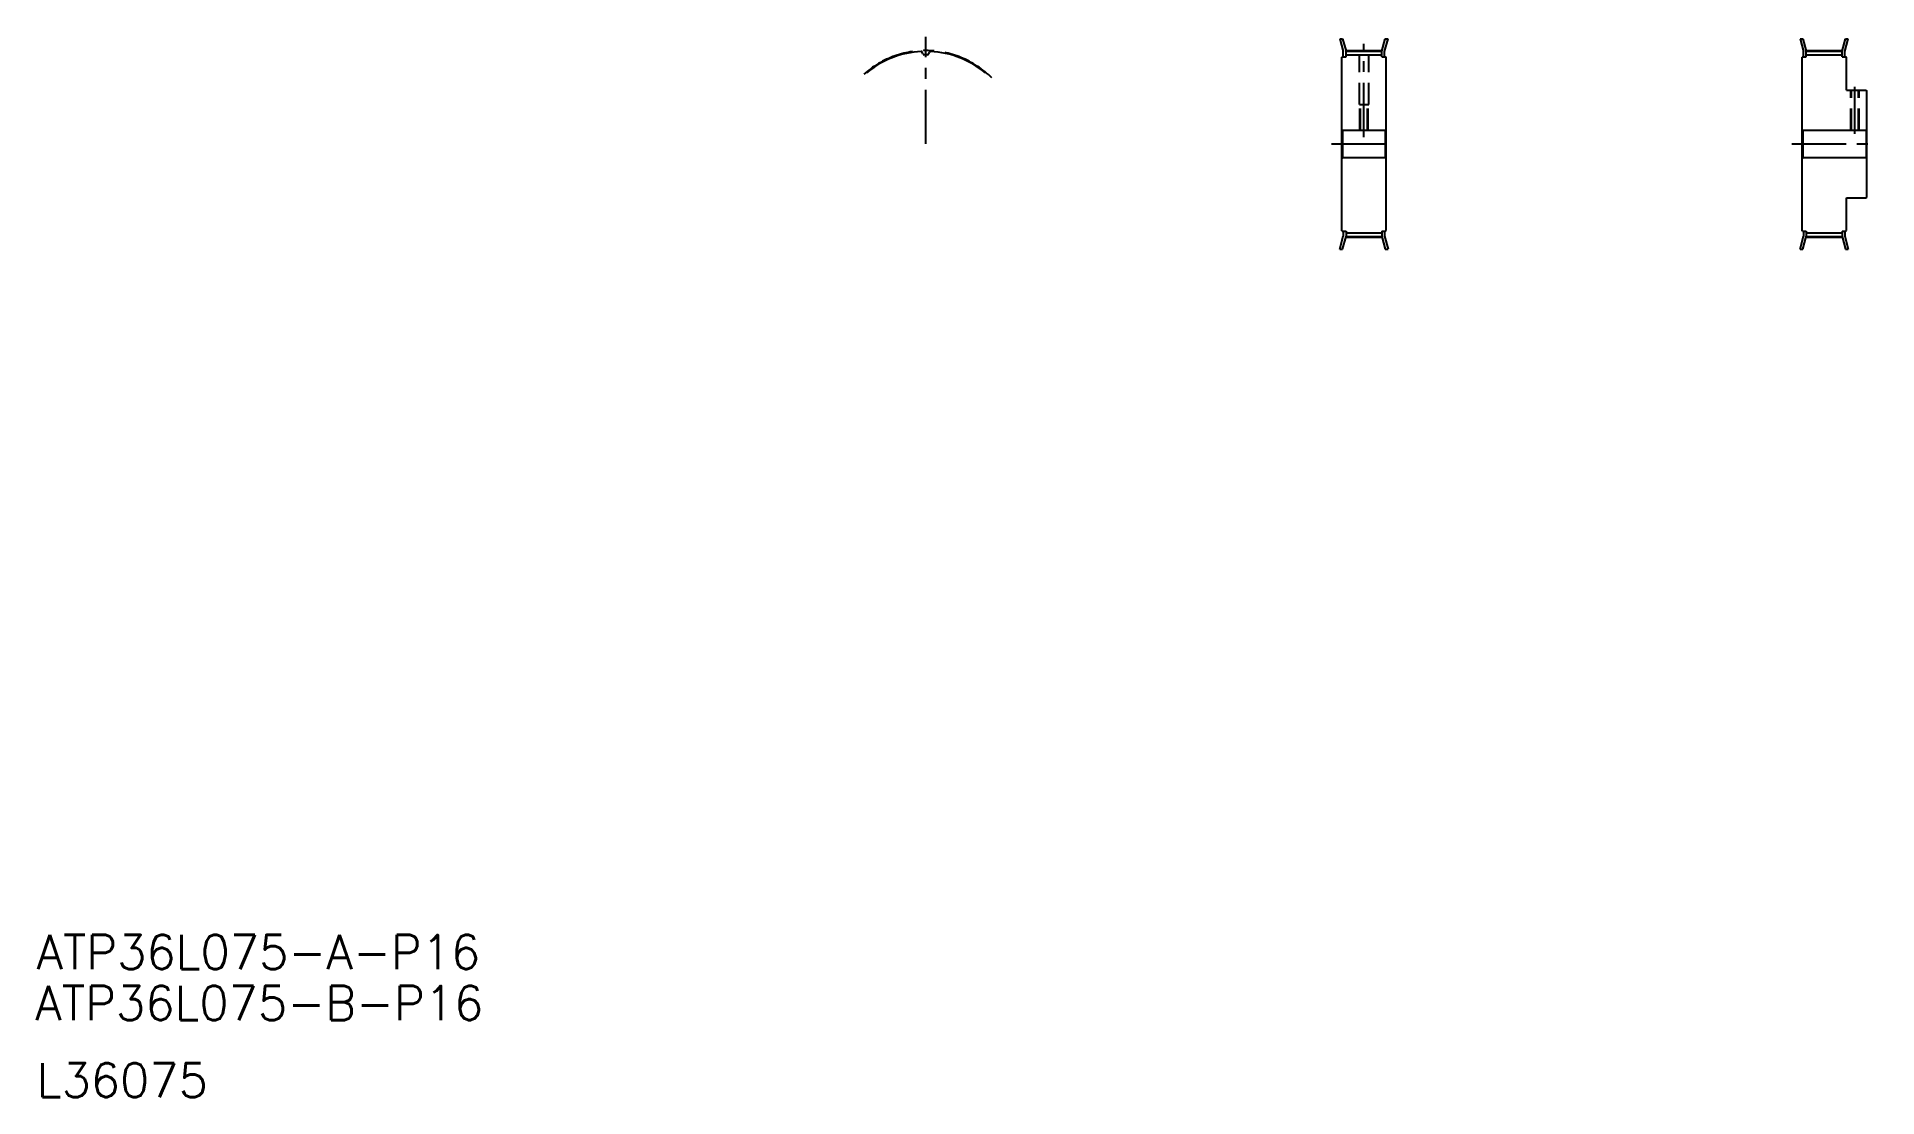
# Model space of a CAD drawing. Extents: x -562 to 516, y -470 to 150.
import ezdxf

# ---------------------------------------------------------------- set-up
doc = ezdxf.new("R2010")
doc.units = 0
doc.linetypes.add('CENTER', pattern=[50.8, 31.75, -6.35, 6.35, -6.35])
doc.linetypes.add('DASHED', pattern=[19.05, 12.7, -6.35])
doc.layers.get('0').update_dxf_attribs({"linetype": 'CONTINUOUS'})
doc.layers.add('CENTER', color=1, linetype='CENTER')
doc.styles.get("Standard").update_dxf_attribs({"font": 'txt', "bigfont": 'BIGFONT'})

msp = doc.modelspace()

# ---------------------------------------------------------------- linework, layer by layer
at = {"color": 7, "linetype": 'CONTINUOUS'}
for p, q in [((-43.3, 140.5), (-43.7, 141.6)), ((-39.8, 140.5), (-39.3, 141.6)), ((200.9, 149.3), (202.5, 149.3)), ((200.9, 149.3), (202.9, 141.8)), ((202.5, 149.3), (204.5, 142)), ((202.9, 138.8), (202.9, 141.8)), ((204.5, 142), (225.5, 142)), ((204.5, 138.8), (204.5, 142)), ((225.5, 142), (227.5, 149.3)), ((225.5, 138.8), (225.5, 142)), ((227.1, 141.8), (229.1, 149.3)), ((227.1, 138.8), (227.1, 141.8)), ((227.5, 149.3), (229.1, 149.3)), ((470.4, 149.3), (472, 149.3)), ((470.4, 149.3), (472.4, 141.8)), ((472, 149.3), (474, 142)), ((472.4, 138.8), (472.4, 141.8)), ((474, 142), (495, 142)), ((474, 138.8), (474, 142)), ((495, 142), (497, 149.3)), ((495, 138.8), (495, 142)), ((496.6, 141.8), (498.6, 149.3)), ((496.6, 138.8), (496.6, 141.8)), ((497, 149.3), (498.6, 149.3)), ((202.3, 138.8), (202, 138.5)), ((202, 37.1), (202, 138.5)), ((202.3, 138.8), (204.5, 138.8)), ((204.5, 139.9), (225.5, 139.9)), ((225.5, 138.8), (227.7, 138.8)), ((227.7, 138.8), (228, 138.5)), ((228, 37.1), (228, 138.5)), ((471.8, 138.8), (471.5, 138.5)), ((471.5, 37.1), (471.5, 138.5)), ((471.8, 138.8), (474, 138.8)), ((474, 139.9), (495, 139.9)), ((495, 138.8), (497.2, 138.8)), ((497.2, 138.8), (497.5, 138.5)), ((497.5, 119.3), (497.5, 138.5)), ((497.5, 119.3), (509, 119.3)), ((509, 119.3), (509.5, 118.8)), ((509.5, 56.8), (509.5, 118.8)), ((471.5, 63.1), (471.5, 112.5)), ((202, 96.3), (202.5, 95.8)), ((202.5, 95.8), (227.5, 95.8)), ((202.5, 95.8), (202.5, 79.8)), ((228, 96.3), (227.5, 95.8)), ((227.5, 95.8), (227.5, 79.8)), ((471.5, 96.3), (472, 95.8)), ((472, 95.8), (509, 95.8)), ((472, 95.8), (472, 79.8)), ((509, 95.8), (509.5, 96.3)), ((509, 95.8), (509, 79.8)), ((202, 79.3), (202.5, 79.8)), ((202.5, 79.8), (227.5, 79.8)), ((228, 79.3), (227.5, 79.8)), ((471.5, 79.3), (472, 79.8)), ((472, 79.8), (509, 79.8)), ((509, 79.8), (509.5, 79.3)), ((497.5, 56.3), (509, 56.3)), ((497.5, 37.1), (497.5, 56.3)), ((509, 56.3), (509.5, 56.8)), ((200.9, 26.3), (202.9, 33.9)), ((202.3, 36.8), (202, 37.1)), ((202.3, 36.8), (204.5, 36.8)), ((202.5, 26.3), (204.5, 33.6)), ((202.9, 36.8), (202.9, 33.9)), ((204.5, 36.8), (204.5, 33.6)), ((204.5, 35.8), (225.5, 35.8)), ((204.5, 33.6), (225.5, 33.6)), ((225.5, 36.8), (225.5, 33.6)), ((225.5, 36.8), (227.7, 36.8)), ((225.5, 33.6), (227.5, 26.3)), ((227.1, 36.8), (227.1, 33.9)), ((227.1, 33.9), (229.1, 26.3)), ((227.7, 36.8), (228, 37.1)), ((470.4, 26.3), (472.4, 33.9)), ((471.8, 36.8), (471.5, 37.1)), ((471.8, 36.8), (474, 36.8)), ((472, 26.3), (474, 33.6)), ((472.4, 36.8), (472.4, 33.9)), ((474, 36.8), (474, 33.6)), ((474, 35.8), (495, 35.8)), ((474, 33.6), (495, 33.6)), ((495, 36.8), (495, 33.6)), ((495, 36.8), (497.2, 36.8)), ((495, 33.6), (497, 26.3)), ((496.6, 36.8), (496.6, 33.9)), ((496.6, 33.9), (498.6, 26.3)), ((497.2, 36.8), (497.5, 37.1)), ((200.9, 26.3), (202.5, 26.3)), ((227.5, 26.3), (229.1, 26.3)), ((470.4, 26.3), (472, 26.3)), ((497, 26.3), (498.6, 26.3))]:
    msp.add_line(p, q, dxfattribs=at)
at = {"color": 3, "linetype": 'DASHED'}
for p, q in [((212.3, 110.8), (212.3, 139.9)), ((217.8, 110.8), (217.8, 139.9)), ((500, 95.8), (500, 119.3)), ((500.5, 95.8), (500.5, 119.3)), ((504.5, 95.8), (504.5, 119.3)), ((505, 95.8), (505, 119.3)), ((212.3, 110.8), (217.8, 110.8)), ((212.5, 95.8), (212.5, 110.8)), ((213, 95.8), (213, 110.8)), ((217, 95.8), (217, 110.8)), ((217.5, 95.8), (217.5, 110.8))]:
    msp.add_line(p, q, dxfattribs=at)
at = {"color": 7, "linetype": 'CONTINUOUS'}
for centre, radius, start, end in [((-41.5, 87.8), 54.2, 92.8629, 130), ((-44.2, 141.4), 0.53, 20, 92.8629), ((-42.5, 140.8), 0.86, 200, 271.0319), ((-40.6, 140.8), 0.86, 268.9681, 340), ((-38.9, 141.4), 0.53, 87.1371, 160), ((-41.5, 87.8), 54.2, 50, 87.1371), ((-41.5, 87.8), 52.1, 88.9681, 91.0319)]:
    msp.add_arc(centre, radius, start, end, dxfattribs=at)
at = {"layer": 'CENTER', "color": 1, "linetype": 'CENTER'}
for p, q in [((-41.5, 87.8), (-41.5, 150.5)), ((204.4, 142.4), (225.6, 142.4)), ((215, 91.8), (215, 146.4)), ((473.9, 142.4), (495.1, 142.4)), ((502.5, 93.8), (502.5, 121.3)), ((196, 87.8), (234, 87.8)), ((465.5, 87.8), (515.5, 87.8)), ((204.4, 33.3), (225.6, 33.3)), ((473.9, 33.3), (495.1, 33.3))]:
    msp.add_line(p, q, dxfattribs=at)
msp.add_arc((-41.5, 87.8), 54.6, 45, 135, dxfattribs=at)

# ---------------------------------------------------------------- texts
at = {"color": 7, "linetype": 'CONTINUOUS'}
for s, p in [('ATP36L075-A-P16', (-562.2, -395.1)), ('ATP36L075-B-P16', (-562.9, -425)), ('L36075', (-562.2, -470.1))]:
    msp.add_text(s, height=20, dxfattribs=at).set_placement(p)

doc.saveas('drawing.dxf')
